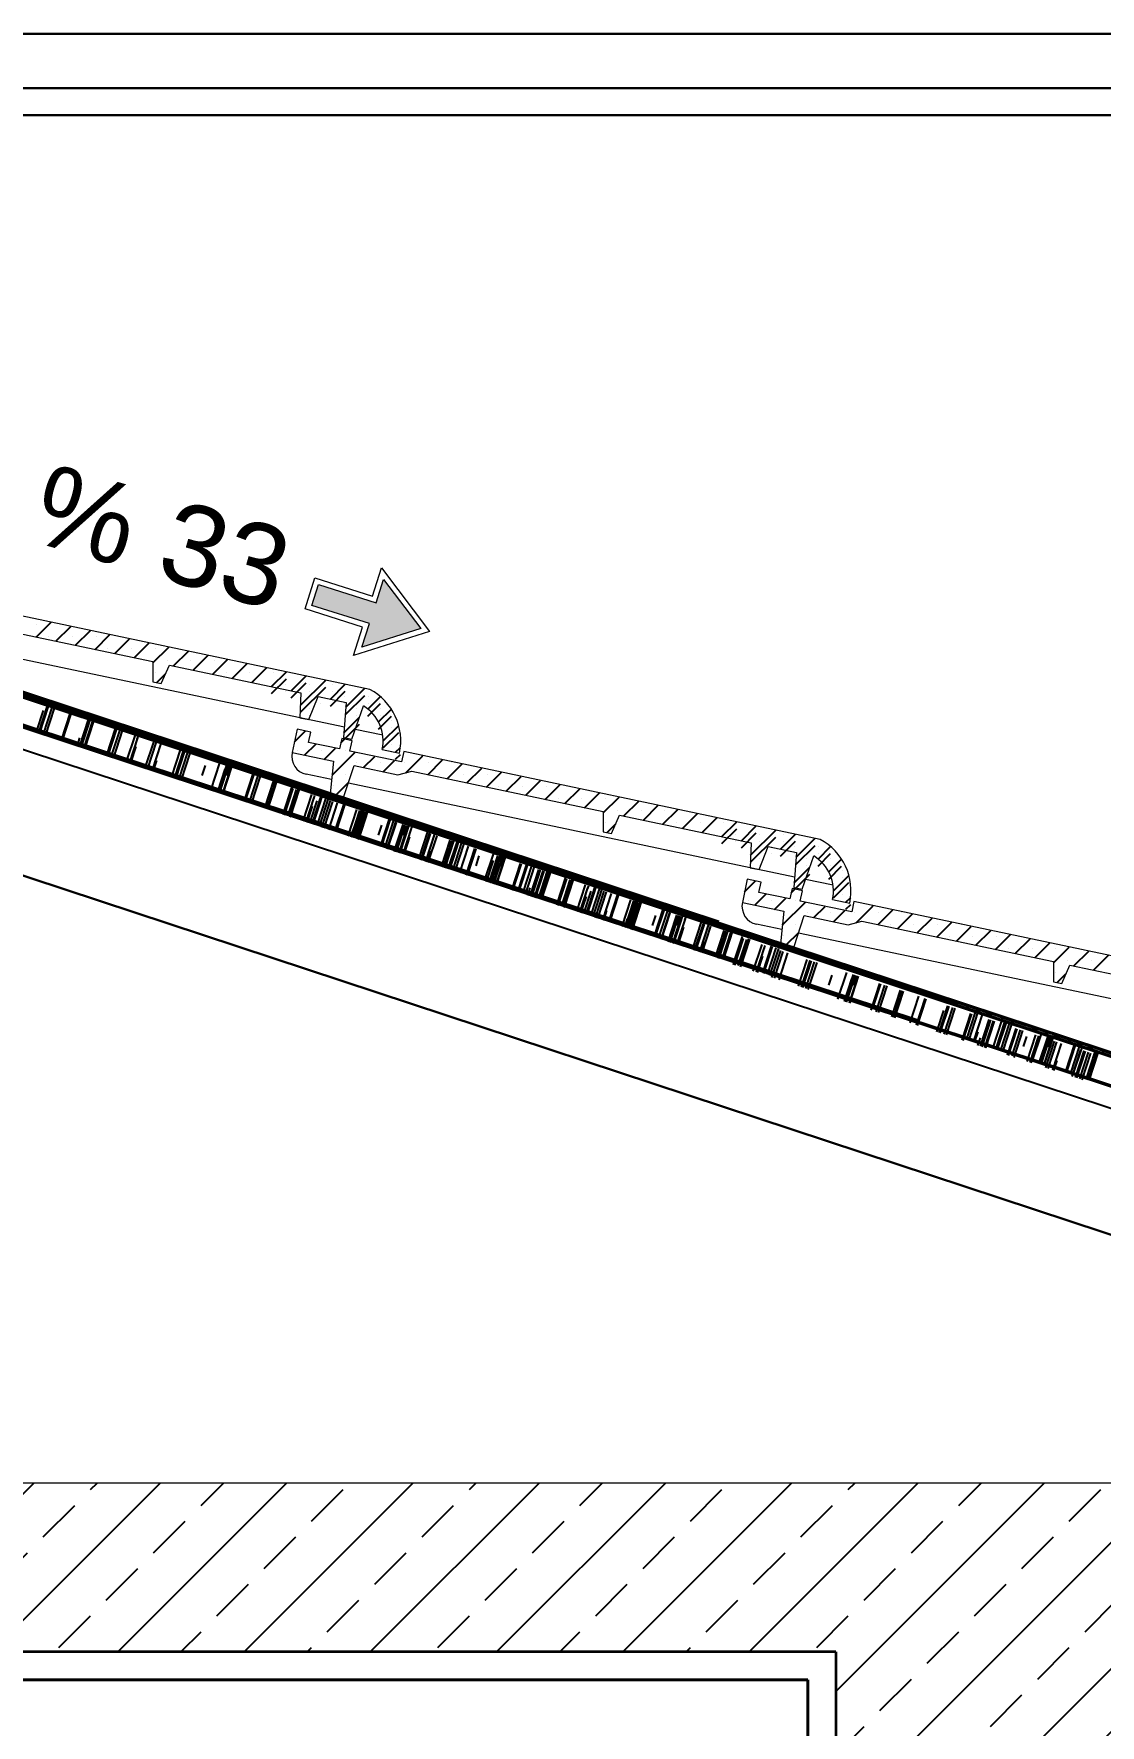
# Model space of a CAD drawing. Extents: x 386248 to 427517, y 4539405 to 4542296.
# Drawn here: x 417625.5 to 417822, y 4541984 to 4542295.7 of the extents above; entities that cross this region are included whole.
import ezdxf

# ---------------------------------------------------------------- set-up
doc = ezdxf.new("R2010")
doc.units = 0
doc.linetypes.add('KESIK', pattern=[0.00325, 0.002, -0.00125])
for name, color, linetype, lineweight in [('DUVAR', 4, 'Continuous', 35), ('IZOLAS2', 1, 'Continuous', 18), ('KIREMIT', 1, 'Continuous', 20), ('kolon', 1, 'Continuous', 40), ('KP', 1, 'Continuous', 30), ('KUPESTE_', 30, 'Continuous', 20), ('mer', 30, 'Continuous', 20), ('MERTEK', 2, 'Continuous', 25), ('YAZI_', 73, 'Continuous', 20), ('YAZILAR', 1, 'Continuous', 30)]:
    doc.layers.add(name, color=color, linetype=linetype, lineweight=lineweight)
doc.layers.add('HATCH', color=7, linetype='Continuous')
doc.layers.add('Tarama', color=7, linetype='Continuous')
doc.styles.add('STYLE1', font='')
doc.styles.get('STYLE1').set_extended_font_data('Arial Tur')

msp = doc.modelspace()

# ---------------------------------------------------------------- hatches: boundary and pattern name
at = {"layer": 'KUPESTE_', "ltscale": 3}
msp.add_hatch(color=256, dxfattribs=at).paths.add_polyline_path([(417687.343, 4542187.009), (417685.961, 4542182.657), (417696.784, 4542186.108), (417689.937, 4542195.173), (417688.554, 4542190.821), (417677.928, 4542194.197), (417676.717, 4542190.384)])
at = {"layer": 'Tarama'}
h = msp.add_hatch(dxfattribs=at)
h.set_pattern_fill('ANSI33', color=256, scale=2.592, angle=360, style=0)
h.set_pattern_definition([(45, (345547.594, 4534986.198), (-11.638412, 11.638412), []), (45, (345559.233, 4534986.198), (-11.638412, 11.638412), [8.2296, -4.1148])])
h.paths.add_polyline_path([(417954.755, 4542028.65), (417355.929, 4542028.65), (417355.929, 4541997.546), (417773.315, 4541997.546), (417773.315, 4541899.05), (417825.155, 4541899.05), (417825.155, 4541997.546), (417954.755, 4541997.546)])

# ---------------------------------------------------------------- linework, layer by layer
at = {"layer": 'DUVAR'}
for q in [(417355.929, 4541997.546), (417773.315, 4541899.05)]:
    msp.add_line((417773.315, 4541997.546), q, dxfattribs=at)
at = {"layer": 'HATCH', "ltscale": 0.03}
for p, q in [((417627.18, 4542171.036), (417625.893, 4542167.076)), ((417627.933, 4542171.862), (417626.331, 4542166.931)), ((417628.063, 4542171.819), (417626.461, 4542166.888)), ((417628.126, 4542171.799), (417626.524, 4542166.868)), ((417628.809, 4542171.573), (417627.207, 4542166.642)), ((417629.251, 4542171.427), (417627.649, 4542166.496)), ((417632.123, 4542170.48), (417630.521, 4542165.549)), ((417632.315, 4542170.416), (417630.713, 4542165.485)), ((417635.504, 4542169.364), (417633.902, 4542164.433)), ((417635.812, 4542169.262), (417634.21, 4542164.331)), ((417636.312, 4542169.097), (417634.71, 4542164.166)), ((417636.38, 4542169.075), (417634.778, 4542164.144)), ((417636.505, 4542169.034), (417634.903, 4542164.103)), ((417633.903, 4542165.944), (417633.46, 4542164.579)), ((417640.502, 4542167.715), (417638.9, 4542162.784)), ((417640.694, 4542167.651), (417639.092, 4542162.72)), ((417641.315, 4542167.446), (417639.758, 4542162.657)), ((417641.757, 4542167.3), (417640.155, 4542162.369)), ((417644.129, 4542166.518), (417642.526, 4542161.587)), ((417644.564, 4542165.941), (417643.089, 4542161.401)), ((417644.696, 4542166.331), (417644.494, 4542165.708)), ((417647.568, 4542165.383), (417645.966, 4542160.452)), ((417648.01, 4542165.237), (417646.408, 4542160.306)), ((417648.881, 4542164.95), (417647.279, 4542160.019)), ((417644.275, 4542164.394), (417643.282, 4542161.338)), ((417648.064, 4542161.779), (417647.471, 4542159.955)), ((417652.445, 4542163.773), (417650.843, 4542158.842)), ((417653.013, 4542163.586), (417651.411, 4542158.655)), ((417653.263, 4542163.504), (417651.661, 4542158.573)), ((417653.821, 4542163.319), (417652.219, 4542158.388)), ((417654.263, 4542163.173), (417652.661, 4542158.242)), ((417653.07, 4542163.567), (417652.956, 4542163.215)), ((417657.053, 4542160.893), (417656.455, 4542159.052)), ((417660.708, 4542160.19), (417659.357, 4542156.033)), ((417661.329, 4542160.842), (417659.727, 4542155.911)), ((417661.834, 4542160.675), (417660.232, 4542155.744)), ((417661.897, 4542160.654), (417660.295, 4542155.723)), ((417661.642, 4542160.738), (417661.058, 4542158.941)), ((417665.831, 4542159.356), (417664.229, 4542154.425)), ((417666.024, 4542159.292), (417664.557, 4542154.779)), ((417666.769, 4542159.046), (417665.167, 4542154.115)), ((417667.212, 4542158.9), (417665.61, 4542153.969)), ((417669.646, 4542158.097), (417668.044, 4542153.166)), ((417670.021, 4542157.972), (417668.419, 4542153.042)), ((417670.213, 4542157.91), (417668.611, 4542152.979)), ((417670.213, 4542157.91), (417668.611, 4542152.979)), ((417673.021, 4542156.728), (417671.419, 4542151.797)), ((417673.019, 4542156.973), (417671.42, 4542152.052)), ((417673.213, 4542156.664), (417671.611, 4542151.733)), ((417673.834, 4542156.46), (417672.278, 4542151.67)), ((417674.206, 4542156.578), (417672.608, 4542151.66)), ((417674.276, 4542156.314), (417672.674, 4542151.382)), ((417674.403, 4542156.527), (417672.801, 4542151.596)), ((417676.648, 4542155.531), (417675.045, 4542150.6)), ((417677.215, 4542155.344), (417677.013, 4542154.721)), ((417677.084, 4542154.955), (417675.608, 4542150.414)), ((417676.794, 4542153.408), (417675.801, 4542150.351)), ((417677.647, 4542154.382), (417676.36, 4542150.422)), ((417678.4, 4542155.208), (417676.798, 4542150.277)), ((417678.53, 4542155.165), (417676.928, 4542150.234)), ((417678.592, 4542155.145), (417676.99, 4542150.214)), ((417679.275, 4542154.919), (417677.673, 4542149.988)), ((417679.718, 4542154.773), (417678.116, 4542149.842)), ((417680.087, 4542154.396), (417678.485, 4542149.465)), ((417680.529, 4542154.25), (417678.927, 4542149.319)), ((417681.4, 4542153.963), (417679.798, 4542149.032)), ((417682.589, 4542153.826), (417680.987, 4542148.895)), ((417682.782, 4542153.762), (417681.18, 4542148.831)), ((417684.964, 4542152.787), (417683.362, 4542147.856)), ((417685.532, 4542152.599), (417683.93, 4542147.668)), ((417685.782, 4542152.517), (417684.18, 4542147.586)), ((417685.971, 4542152.71), (417684.369, 4542147.779)), ((417686.279, 4542152.608), (417684.677, 4542147.677)), ((417686.34, 4542152.333), (417684.738, 4542147.402)), ((417686.779, 4542152.443), (417685.177, 4542147.512)), ((417686.782, 4542152.187), (417685.18, 4542147.255)), ((417686.846, 4542152.421), (417685.244, 4542147.49)), ((417686.971, 4542152.38), (417685.369, 4542147.449)), ((417685.589, 4542152.58), (417685.475, 4542152.228)), ((417684.37, 4542149.29), (417683.926, 4542147.925)), ((417689.572, 4542149.906), (417688.974, 4542148.065)), ((417690.968, 4542151.061), (417689.366, 4542146.13)), ((417691.161, 4542150.997), (417689.559, 4542146.066)), ((417691.781, 4542150.792), (417690.225, 4542146.003)), ((417692.224, 4542150.646), (417690.622, 4542145.715)), ((417693.227, 4542149.203), (417691.876, 4542145.046)), ((417693.848, 4542149.855), (417692.246, 4542144.924)), ((417694.353, 4542149.688), (417692.751, 4542144.757)), ((417694.416, 4542149.667), (417692.814, 4542144.736)), ((417694.595, 4542149.864), (417692.993, 4542144.933)), ((417695.031, 4542149.287), (417693.556, 4542144.747)), ((417694.161, 4542149.752), (417693.577, 4542147.954)), ((417695.163, 4542149.677), (417694.961, 4542149.054)), ((417694.742, 4542147.74), (417693.748, 4542144.684)), ((417698.034, 4542148.729), (417696.432, 4542143.798)), ((417698.35, 4542148.369), (417696.748, 4542143.438)), ((417698.477, 4542148.583), (417696.875, 4542143.652)), ((417698.543, 4542148.306), (417697.076, 4542143.792)), ((417699.288, 4542148.06), (417697.686, 4542143.128)), ((417699.348, 4542148.296), (417697.745, 4542143.365)), ((417699.731, 4542147.913), (417698.129, 4542142.982)), ((417702.165, 4542147.11), (417700.563, 4542142.179)), ((417702.54, 4542146.985), (417700.938, 4542142.055)), ((417702.732, 4542146.923), (417701.13, 4542141.992)), ((417702.732, 4542146.923), (417701.13, 4542141.992)), ((417702.912, 4542147.119), (417701.31, 4542142.188)), ((417703.479, 4542146.932), (417701.877, 4542142.001)), ((417703.73, 4542146.85), (417702.127, 4542141.919)), ((417704.287, 4542146.665), (417702.685, 4542141.734)), ((417704.73, 4542146.519), (417703.128, 4542141.588)), ((417703.537, 4542146.913), (417703.423, 4542146.561)), ((417705.538, 4542145.986), (417703.939, 4542141.065)), ((417698.53, 4542145.125), (417697.938, 4542143.301)), ((417706.725, 4542145.591), (417705.127, 4542140.673)), ((417706.922, 4542145.54), (417705.32, 4542140.609)), ((417707.52, 4542144.239), (417706.922, 4542142.398)), ((417710.166, 4542143.395), (417708.879, 4542139.435)), ((417710.919, 4542144.221), (417709.317, 4542139.29)), ((417711.049, 4542144.179), (417709.447, 4542139.248)), ((417711.112, 4542144.158), (417709.509, 4542139.227)), ((417711.174, 4542143.536), (417709.823, 4542139.379)), ((417711.794, 4542143.933), (417710.192, 4542139.002)), ((417711.796, 4542144.188), (417710.194, 4542139.257)), ((417712.237, 4542143.786), (417710.635, 4542138.855)), ((417712.301, 4542144.021), (417710.699, 4542139.09)), ((417712.364, 4542144), (417710.761, 4542139.069)), ((417712.109, 4542144.084), (417711.525, 4542142.287)), ((417715.109, 4542142.839), (417713.506, 4542137.908)), ((417715.301, 4542142.775), (417713.699, 4542137.844)), ((417716.298, 4542142.702), (417714.696, 4542137.771)), ((417716.491, 4542142.638), (417715.024, 4542138.125)), ((417717.236, 4542142.392), (417715.634, 4542137.461)), ((417717.679, 4542142.246), (417716.076, 4542137.315)), ((417718.49, 4542141.723), (417716.888, 4542136.792)), ((417718.798, 4542141.621), (417717.196, 4542136.69)), ((417719.298, 4542141.456), (417717.696, 4542136.525)), ((417719.365, 4542141.434), (417717.763, 4542136.503)), ((417719.491, 4542141.393), (417717.888, 4542136.462)), ((417720.112, 4542141.443), (417718.51, 4542136.512)), ((417720.487, 4542141.318), (417718.885, 4542136.388)), ((417720.68, 4542141.256), (417719.078, 4542136.325)), ((417720.68, 4542141.256), (417719.078, 4542136.325)), ((417723.488, 4542140.074), (417721.885, 4542135.143)), ((417723.486, 4542140.319), (417721.887, 4542135.398)), ((417723.68, 4542140.01), (417722.078, 4542135.079)), ((417724.3, 4542139.806), (417722.744, 4542135.016)), ((417724.673, 4542139.924), (417723.075, 4542135.006)), ((417724.87, 4542139.873), (417723.267, 4542134.942)), ((417716.889, 4542138.303), (417716.445, 4542136.938)), ((417724.743, 4542139.659), (417723.141, 4542134.728)), ((417727.114, 4542138.877), (417725.512, 4542133.946)), ((417727.55, 4542138.301), (417726.075, 4542133.76)), ((417727.261, 4542136.754), (417726.267, 4542133.697)), ((417728.114, 4542137.728), (417726.827, 4542133.768)), ((417728.867, 4542138.554), (417727.264, 4542133.623)), ((417728.997, 4542138.511), (417727.394, 4542133.58)), ((417729.059, 4542138.491), (417727.457, 4542133.56)), ((417727.682, 4542138.69), (417727.48, 4542138.067)), ((417729.742, 4542138.265), (417728.14, 4542133.334)), ((417730.185, 4542138.119), (417728.582, 4542133.188)), ((417730.554, 4542137.742), (417728.951, 4542132.811)), ((417730.996, 4542137.596), (417729.394, 4542132.665)), ((417731.867, 4542137.309), (417730.264, 4542132.378)), ((417733.056, 4542137.172), (417731.454, 4542132.241)), ((417733.249, 4542137.108), (417731.646, 4542132.177)), ((417731.049, 4542134.138), (417730.457, 4542132.314)), ((417735.431, 4542136.133), (417733.829, 4542131.202)), ((417735.999, 4542135.945), (417734.396, 4542131.014)), ((417736.249, 4542135.863), (417734.646, 4542130.932)), ((417736.438, 4542136.056), (417734.835, 4542131.125)), ((417736.745, 4542135.954), (417735.143, 4542131.023)), ((417736.807, 4542135.679), (417735.204, 4542130.748)), ((417737.246, 4542135.789), (417735.643, 4542130.858)), ((417737.249, 4542135.533), (417735.647, 4542130.601)), ((417737.313, 4542135.767), (417735.711, 4542130.836)), ((417737.438, 4542135.726), (417735.836, 4542130.795)), ((417736.056, 4542135.926), (417735.942, 4542135.574)), ((417741.435, 4542134.407), (417739.833, 4542129.476)), ((417741.628, 4542134.343), (417740.025, 4542129.412)), ((417742.248, 4542134.138), (417740.692, 4542129.349)), ((417742.691, 4542133.992), (417741.088, 4542129.061)), ((417734.836, 4542132.636), (417734.393, 4542131.271)), ((417740.039, 4542133.252), (417739.441, 4542131.411)), ((417743.693, 4542132.549), (417742.343, 4542128.392)), ((417744.315, 4542133.201), (417742.713, 4542128.27)), ((417744.82, 4542133.034), (417743.218, 4542128.103)), ((417744.883, 4542133.013), (417743.28, 4542128.082)), ((417745.062, 4542133.21), (417743.46, 4542128.279)), ((417745.498, 4542132.633), (417744.022, 4542128.093)), ((417744.628, 4542133.098), (417744.044, 4542131.3)), ((417745.208, 4542131.086), (417744.215, 4542128.03)), ((417745.63, 4542133.023), (417745.427, 4542132.4)), ((417748.501, 4542132.075), (417746.899, 4542127.144)), ((417748.817, 4542131.715), (417747.215, 4542126.784)), ((417748.944, 4542131.929), (417747.341, 4542126.998)), ((417749.01, 4542131.652), (417747.543, 4542127.138)), ((417749.755, 4542131.406), (417748.153, 4542126.474)), ((417749.814, 4542131.642), (417748.212, 4542126.711)), ((417750.198, 4542131.259), (417748.596, 4542126.328)), ((417752.631, 4542130.456), (417751.029, 4542125.525)), ((417753.006, 4542130.331), (417751.405, 4542125.401)), ((417753.378, 4542130.465), (417751.776, 4542125.534)), ((417748.997, 4542128.471), (417748.404, 4542126.647)), ((417753.199, 4542130.269), (417751.597, 4542125.338)), ((417753.199, 4542130.269), (417751.597, 4542125.338)), ((417753.946, 4542130.278), (417752.344, 4542125.347)), ((417754.196, 4542130.196), (417752.594, 4542125.265)), ((417756.007, 4542129.087), (417754.405, 4542124.156)), ((417756.005, 4542129.332), (417754.406, 4542124.411)), ((417756.199, 4542129.023), (417754.597, 4542124.092)), ((417756.82, 4542128.819), (417755.263, 4542124.029)), ((417757.192, 4542128.937), (417755.594, 4542124.019)), ((417757.262, 4542128.673), (417755.66, 4542123.742)), ((417757.389, 4542128.886), (417755.786, 4542123.955)), ((417759.633, 4542127.89), (417758.031, 4542122.959)), ((417760.069, 4542127.314), (417758.594, 4542122.773)), ((417761.386, 4542127.567), (417759.784, 4542122.636)), ((417761.516, 4542127.525), (417759.913, 4542122.594)), ((417761.578, 4542127.504), (417759.976, 4542122.573)), ((417760.201, 4542127.703), (417759.999, 4542127.08)), ((417762.261, 4542127.279), (417760.659, 4542122.348)), ((417759.78, 4542125.767), (417758.787, 4542122.71)), ((417762.704, 4542127.132), (417761.102, 4542122.201)), ((417763.073, 4542126.755), (417761.47, 4542121.824)), ((417763.515, 4542126.609), (417761.913, 4542121.678)), ((417764.386, 4542126.322), (417762.784, 4542121.391)), ((417767.95, 4542125.146), (417766.348, 4542120.215)), ((417768.518, 4542124.958), (417766.915, 4542120.027)), ((417768.768, 4542124.876), (417767.166, 4542119.945)), ((417769.326, 4542124.692), (417767.723, 4542119.761)), ((417769.768, 4542124.546), (417768.166, 4542119.615)), ((417768.575, 4542124.939), (417768.461, 4542124.587)), ((417772.558, 4542122.265), (417771.96, 4542120.424)), ((417776.212, 4542121.563), (417774.862, 4542117.405)), ((417776.834, 4542122.214), (417775.232, 4542117.283)), ((417777.339, 4542122.047), (417775.737, 4542117.116)), ((417777.402, 4542122.027), (417775.8, 4542117.096)), ((417777.147, 4542122.111), (417776.563, 4542120.314)), ((417781.336, 4542120.728), (417779.734, 4542115.797)), ((417781.529, 4542120.665), (417780.062, 4542116.151)), ((417782.274, 4542120.419), (417780.672, 4542115.488)), ((417782.717, 4542120.273), (417781.115, 4542115.342)), ((417785.151, 4542119.469), (417783.548, 4542114.538)), ((417785.525, 4542119.344), (417783.924, 4542114.415)), ((417785.718, 4542119.282), (417784.116, 4542114.351)), ((417785.718, 4542119.282), (417784.116, 4542114.351)), ((417788.524, 4542118.346), (417786.925, 4542113.424)), ((417789.711, 4542117.95), (417788.113, 4542113.032)), ((417789.908, 4542117.9), (417788.306, 4542112.969)), ((417793.152, 4542115.754), (417791.865, 4542111.794)), ((417793.905, 4542116.581), (417792.303, 4542111.65)), ((417794.035, 4542116.538), (417792.433, 4542111.607)), ((417794.097, 4542116.517), (417792.495, 4542111.586)), ((417794.78, 4542116.292), (417793.178, 4542111.361)), ((417795.223, 4542116.146), (417793.621, 4542111.215)), ((417798.094, 4542115.198), (417796.492, 4542110.267)), ((417798.287, 4542115.134), (417796.685, 4542110.203)), ((417798.968, 4542115.421), (417797.366, 4542110.49)), ((417799.41, 4542115.275), (417797.808, 4542110.344)), ((417800.281, 4542114.988), (417798.679, 4542110.057)), ((417799.464, 4542111.817), (417798.871, 4542109.993)), ((417801.476, 4542114.082), (417799.874, 4542109.151)), ((417801.784, 4542113.981), (417800.181, 4542109.05)), ((417802.284, 4542113.815), (417800.682, 4542108.884)), ((417802.351, 4542113.793), (417800.749, 4542108.862)), ((417802.476, 4542113.752), (417800.874, 4542108.821)), ((417803.845, 4542113.811), (417802.243, 4542108.88)), ((417804.413, 4542113.624), (417802.811, 4542108.693)), ((417804.663, 4542113.542), (417803.061, 4542108.611)), ((417805.221, 4542113.357), (417803.619, 4542108.426)), ((417805.663, 4542113.211), (417804.061, 4542108.28)), ((417806.473, 4542112.433), (417804.871, 4542107.502)), ((417806.666, 4542112.369), (417805.064, 4542107.438)), ((417807.286, 4542112.165), (417805.73, 4542107.375)), ((417807.729, 4542112.019), (417806.127, 4542107.088)), ((417799.875, 4542110.662), (417799.431, 4542109.297)), ((417808.453, 4542110.931), (417807.855, 4542109.09)), ((417810.1, 4542111.236), (417808.498, 4542106.305)), ((417810.536, 4542110.66), (417809.061, 4542106.119)), ((417810.246, 4542109.113), (417809.253, 4542106.056)), ((417810.668, 4542111.049), (417810.465, 4542110.426)), ((417812.108, 4542110.228), (417810.757, 4542106.071)), ((417812.729, 4542110.88), (417811.127, 4542105.949)), ((417813.234, 4542110.713), (417811.632, 4542105.782)), ((417813.297, 4542110.692), (417811.695, 4542105.761)), ((417813.539, 4542110.101), (417811.937, 4542105.17)), ((417813.982, 4542109.955), (417812.38, 4542105.024)), ((417813.042, 4542110.776), (417812.458, 4542108.979)), ((417814.852, 4542109.668), (417813.25, 4542104.737)), ((417817.231, 4542109.394), (417815.629, 4542104.463)), ((417817.424, 4542109.33), (417815.957, 4542104.817)), ((417818.169, 4542109.084), (417816.567, 4542104.153)), ((417818.612, 4542108.938), (417817.01, 4542104.007)), ((417814.035, 4542106.497), (417813.443, 4542104.673)), ((417818.417, 4542108.492), (417816.814, 4542103.561)), ((417818.984, 4542108.304), (417817.382, 4542103.373)), ((417819.234, 4542108.222), (417817.632, 4542103.291)), ((417819.792, 4542108.038), (417818.19, 4542103.107)), ((417820.235, 4542107.892), (417818.633, 4542102.961)), ((417819.042, 4542108.285), (417818.927, 4542107.933)), ((417821.046, 4542108.135), (417819.444, 4542103.204)), ((417821.421, 4542108.01), (417819.819, 4542103.08)), ((417821.613, 4542107.948), (417820.011, 4542103.017)), ((417821.613, 4542107.948), (417820.011, 4542103.017))]:
    msp.add_line(p, q, dxfattribs=at)
at = {"layer": 'IZOLAS2'}
msp.add_line((417954.755, 4542028.65), (417355.929, 4542028.65), dxfattribs=at)
at = {"layer": 'KIREMIT'}
for p, q in [((417687.409, 4542174.904), (417610.672, 4542191.064)), ((417687.409, 4542174.904), (417610.672, 4542191.064)), ((417612.135, 4542187.445), (417647.421, 4542180.014)), ((417647.421, 4542180.014), (417647.435, 4542176.302)), ((417648.957, 4542175.981), (417650.466, 4542179.373)), ((417650.466, 4542179.373), (417674.691, 4542174.271)), ((417650.466, 4542179.373), (417674.691, 4542174.271)), ((417647.435, 4542176.302), (417648.957, 4542175.981)), ((417674.691, 4542174.271), (417674.517, 4542169.671)), ((417674.691, 4542174.271), (417674.517, 4542169.671)), ((417676.166, 4542169.324), (417677.862, 4542173.603)), ((417676.166, 4542169.324), (417677.862, 4542173.603)), ((417677.862, 4542173.603), (417683.076, 4542172.505)), ((417677.862, 4542173.603), (417683.076, 4542172.505)), ((417683.076, 4542172.505), (417682.578, 4542166.054)), ((417683.076, 4542172.505), (417682.578, 4542166.054)), ((417684.1, 4542165.734), (417686.247, 4542171.837)), ((417684.1, 4542165.734), (417686.247, 4542171.837)), ((417674.517, 4542169.671), (417676.166, 4542169.324)), ((417674.517, 4542169.671), (417676.166, 4542169.324)), ((417673.999, 4542167.563), (417673.09, 4542163.251)), ((417673.999, 4542167.563), (417673.09, 4542163.251)), ((417676.535, 4542167.029), (417673.999, 4542167.563)), ((417676.535, 4542167.029), (417673.999, 4542167.563)), ((417676.135, 4542165.127), (417676.535, 4542167.029)), ((417676.135, 4542165.127), (417676.535, 4542167.029)), ((417681.842, 4542163.925), (417676.135, 4542165.127)), ((417681.842, 4542163.925), (417676.135, 4542165.127)), ((417682.243, 4542165.827), (417681.842, 4542163.925)), ((417682.243, 4542165.827), (417681.842, 4542163.925)), ((417684.146, 4542165.427), (417682.243, 4542165.827)), ((417684.146, 4542165.427), (417682.243, 4542165.827)), ((417682.578, 4542166.054), (417684.1, 4542165.734)), ((417682.578, 4542166.054), (417684.1, 4542165.734)), ((417683.745, 4542163.524), (417684.146, 4542165.427)), ((417683.745, 4542163.524), (417684.146, 4542165.427)), ((417673.09, 4542163.251), (417680.701, 4542161.648)), ((417673.09, 4542163.251), (417680.701, 4542161.648)), ((417680.701, 4542161.648), (417680.106, 4542155.68)), ((417680.701, 4542161.648), (417680.106, 4542155.68)), ((417693.258, 4542161.521), (417683.745, 4542163.524)), ((417693.258, 4542161.521), (417683.745, 4542163.524)), ((417689.711, 4542163.822), (417692.882, 4542163.155)), ((417689.711, 4542163.822), (417692.882, 4542163.155)), ((417693.658, 4542163.423), (417693.258, 4542161.521)), ((417693.658, 4542163.423), (417693.258, 4542161.521)), ((417770.394, 4542147.263), (417693.658, 4542163.423)), ((417770.394, 4542147.263), (417693.658, 4542163.423)), ((417770.394, 4542147.263), (417693.658, 4542163.423)), ((417770.394, 4542147.263), (417693.658, 4542163.423)), ((417682.643, 4542155.146), (417684.506, 4542160.847)), ((417682.643, 4542155.146), (417684.506, 4542160.847)), ((417684.506, 4542160.847), (417692.56, 4542159.151)), ((417684.506, 4542160.847), (417692.56, 4542159.151)), ((417692.56, 4542159.151), (417695.12, 4542159.804)), ((417692.56, 4542159.151), (417695.12, 4542159.804)), ((417695.12, 4542159.804), (417730.407, 4542152.373)), ((417695.12, 4542159.804), (417730.407, 4542152.373)), ((417680.106, 4542155.68), (417682.643, 4542155.146)), ((417680.106, 4542155.68), (417682.643, 4542155.146)), ((417730.407, 4542152.373), (417730.42, 4542148.661)), ((417730.407, 4542152.373), (417730.42, 4542148.661)), ((417731.942, 4542148.341), (417733.451, 4542151.732)), ((417731.942, 4542148.341), (417733.451, 4542151.732)), ((417733.451, 4542151.732), (417757.677, 4542146.63)), ((417733.451, 4542151.732), (417757.677, 4542146.63)), ((417733.451, 4542151.732), (417757.677, 4542146.63)), ((417733.451, 4542151.732), (417757.677, 4542146.63)), ((417730.42, 4542148.661), (417731.942, 4542148.341)), ((417730.42, 4542148.661), (417731.942, 4542148.341)), ((417757.677, 4542146.63), (417757.503, 4542142.03)), ((417757.677, 4542146.63), (417757.503, 4542142.03)), ((417759.152, 4542141.683), (417760.848, 4542145.962)), ((417759.152, 4542141.683), (417760.848, 4542145.962)), ((417760.848, 4542145.962), (417766.061, 4542144.864)), ((417760.848, 4542145.962), (417766.061, 4542144.864)), ((417766.061, 4542144.864), (417765.564, 4542138.413)), ((417766.061, 4542144.864), (417765.564, 4542138.413)), ((417767.086, 4542138.093), (417769.232, 4542144.197)), ((417767.086, 4542138.093), (417769.232, 4542144.197)), ((417756.984, 4542139.923), (417756.076, 4542135.61)), ((417756.984, 4542139.923), (417756.076, 4542135.61)), ((417759.521, 4542139.388), (417756.984, 4542139.923)), ((417759.521, 4542139.388), (417756.984, 4542139.923)), ((417757.503, 4542142.03), (417759.152, 4542141.683)), ((417757.503, 4542142.03), (417759.152, 4542141.683)), ((417759.12, 4542137.486), (417759.521, 4542139.388)), ((417759.12, 4542137.486), (417759.521, 4542139.388)), ((417764.828, 4542136.284), (417759.12, 4542137.486)), ((417764.828, 4542136.284), (417759.12, 4542137.486)), ((417765.229, 4542138.186), (417764.828, 4542136.284)), ((417765.229, 4542138.186), (417764.828, 4542136.284)), ((417767.131, 4542137.786), (417765.229, 4542138.186)), ((417767.131, 4542137.786), (417765.229, 4542138.186)), ((417765.564, 4542138.413), (417767.086, 4542138.093)), ((417765.564, 4542138.413), (417767.086, 4542138.093)), ((417766.731, 4542135.883), (417767.131, 4542137.786)), ((417766.731, 4542135.883), (417767.131, 4542137.786)), ((417756.076, 4542135.61), (417763.686, 4542134.007)), ((417756.076, 4542135.61), (417763.686, 4542134.007)), ((417763.686, 4542134.007), (417763.092, 4542128.039)), ((417763.686, 4542134.007), (417763.092, 4542128.039)), ((417776.243, 4542133.88), (417766.731, 4542135.883)), ((417776.243, 4542133.88), (417766.731, 4542135.883)), ((417772.697, 4542136.182), (417775.868, 4542135.514)), ((417772.697, 4542136.182), (417775.868, 4542135.514)), ((417776.644, 4542135.782), (417776.243, 4542133.88)), ((417776.644, 4542135.782), (417776.243, 4542133.88)), ((417853.38, 4542119.623), (417776.644, 4542135.782)), ((417853.38, 4542119.623), (417776.644, 4542135.782)), ((417853.38, 4542119.623), (417776.644, 4542135.782)), ((417765.629, 4542127.505), (417767.491, 4542133.206)), ((417765.629, 4542127.505), (417767.491, 4542133.206)), ((417767.491, 4542133.206), (417775.546, 4542131.51)), ((417767.491, 4542133.206), (417775.546, 4542131.51)), ((417775.546, 4542131.51), (417778.106, 4542132.163)), ((417775.546, 4542131.51), (417778.106, 4542132.163)), ((417778.106, 4542132.163), (417813.393, 4542124.732)), ((417778.106, 4542132.163), (417813.393, 4542124.732)), ((417763.092, 4542128.039), (417765.629, 4542127.505)), ((417763.092, 4542128.039), (417765.629, 4542127.505)), ((417813.393, 4542124.732), (417813.406, 4542121.02)), ((417813.406, 4542121.02), (417814.928, 4542120.7)), ((417814.928, 4542120.7), (417816.437, 4542124.091)), ((417816.437, 4542124.091), (417840.663, 4542118.989))]:
    msp.add_line(p, q, dxfattribs=at)
at = {"layer": 'KIREMIT', "color": 2}
for p, q in [((417682.724, 4542167.943), (417600.467, 4542185.266)), ((417682.724, 4542167.943), (417600.467, 4542185.266)), ((417689.797, 4542166.454), (417684.729, 4542167.521)), ((417689.797, 4542166.454), (417684.729, 4542167.521)), ((417680.365, 4542158.275), (417675.694, 4542159.259)), ((417680.365, 4542158.275), (417675.694, 4542159.259)), ((417765.71, 4542140.302), (417683.453, 4542157.625)), ((417765.71, 4542140.302), (417683.453, 4542157.625)), ((417765.71, 4542140.302), (417683.453, 4542157.625)), ((417765.71, 4542140.302), (417683.453, 4542157.625)), ((417772.783, 4542138.813), (417767.714, 4542139.88)), ((417772.783, 4542138.813), (417767.714, 4542139.88)), ((417763.35, 4542130.634), (417758.679, 4542131.618)), ((417763.35, 4542130.634), (417758.679, 4542131.618)), ((417848.695, 4542112.661), (417766.439, 4542129.984)), ((417848.695, 4542112.661), (417766.439, 4542129.984)), ((417848.695, 4542112.661), (417766.439, 4542129.984))]:
    msp.add_line(p, q, dxfattribs=at)
at = {"layer": 'KIREMIT'}
for centre, radius, end in [((417682.312, 4542165.381), 10.802, 61.8476), ((417682.312, 4542165.381), 10.802, 61.8476), ((417682.312, 4542165.381), 7.561, 58.64485), ((417682.312, 4542165.381), 7.561, 58.64485), ((417765.298, 4542137.74), 10.802, 61.8476), ((417765.298, 4542137.74), 10.802, 61.8476), ((417765.298, 4542137.74), 7.561, 58.64485), ((417765.298, 4542137.74), 7.561, 58.64485)]:
    msp.add_arc(centre, radius, 348.1078, end, dxfattribs=at)
at = {"layer": 'KIREMIT', "color": 2}
for centre in [(417676.388, 4542162.557), (417676.388, 4542162.557), (417759.374, 4542134.916), (417759.374, 4542134.916)]:
    msp.add_arc(centre, 3.37, 168.1078, 258.1078, dxfattribs=at)
at = {"layer": 'kolon'}
for q in [(417355.929, 4541992.362), (417768.131, 4541891.274)]:
    msp.add_line((417768.131, 4541992.362), q, dxfattribs=at)
at = {"layer": 'KP'}
for p, q in [((417355.429, 4542256.84), (417788.783, 4542113.833)), ((417358.479, 4542255.578), (417871.769, 4542086.192)), ((417441.465, 4542227.937), (417954.755, 4542058.552)), ((417513.266, 4542176.944), (417902.915, 4542048.36))]:
    msp.add_line(p, q, dxfattribs=at)
at = {"layer": 'KUPESTE_', "ltscale": 3}
for points in [[(417698.432, 4542185.584), (417684.422, 4542181.116), (417686.087, 4542186.358), (417675.461, 4542189.734), (417677.278, 4542195.452), (417687.904, 4542192.077), (417689.569, 4542197.319)], [(417696.784, 4542186.108), (417685.961, 4542182.657), (417687.343, 4542187.009), (417676.717, 4542190.384), (417677.928, 4542194.197), (417688.554, 4542190.821), (417689.937, 4542195.173)]]:
    msp.add_lwpolyline(points, close=True, dxfattribs=at)
at = {"layer": 'mer', "linetype": 'KESIK', "ltscale": 50}
for p, q in [((417355.929, 4542262.476), (417751.638, 4542131.892)), ((417358.479, 4542261.379), (417834.624, 4542104.251)), ((417441.465, 4542233.738), (417917.61, 4542076.61))]:
    msp.add_line(p, q, dxfattribs=at)
at = {"layer": 'MERTEK'}
for p, q in [((417355.929, 4542262.817), (417751.74, 4542132.2)), ((417355.929, 4542262.135), (417795.592, 4542117.046)), ((417358.479, 4542261.72), (417834.726, 4542104.559)), ((417358.479, 4542261.038), (417878.578, 4542089.405)), ((417441.465, 4542234.079), (417917.711, 4542076.918)), ((417441.465, 4542233.397), (417961.431, 4542061.808)), ((417514.617, 4542199.784), (417960.594, 4542052.612)), ((417659.732, 4542161.369), (417658.107, 4542156.445)), ((417660.962, 4542160.963), (417659.338, 4542156.039)), ((417692.251, 4542150.382), (417690.626, 4542145.458)), ((417693.482, 4542149.976), (417691.857, 4542145.052)), ((417710.198, 4542144.715), (417708.573, 4542139.791)), ((417711.429, 4542144.309), (417709.804, 4542139.385)), ((417742.717, 4542133.728), (417741.093, 4542128.804)), ((417743.948, 4542133.322), (417742.323, 4542128.398)), ((417775.236, 4542122.741), (417773.612, 4542117.818)), ((417776.467, 4542122.335), (417774.843, 4542117.411)), ((417811.132, 4542111.407), (417809.507, 4542106.483)), ((417812.363, 4542111.001), (417810.738, 4542106.077))]:
    msp.add_line(p, q, dxfattribs=at)
at = {"layer": 'Tarama', "ltscale": 0.03}
for p, q in [((417625.927, 4542184.54), (417628.677, 4542187.273)), ((417626.055, 4542186.843), (417626.055, 4542186.843)), ((417629.54, 4542183.779), (417632.291, 4542186.512)), ((417630.42, 4542186.828), (417630.42, 4542186.828)), ((417628.23, 4542184.653), (417628.23, 4542184.653)), ((417632.595, 4542184.638), (417632.595, 4542184.638)), ((417633.154, 4542183.018), (417635.905, 4542185.75)), ((417636.768, 4542182.257), (417639.519, 4542184.989)), ((417636.96, 4542184.624), (417636.96, 4542184.624)), ((417640.382, 4542181.496), (417643.132, 4542184.228)), ((417641.325, 4542184.609), (417641.325, 4542184.609)), ((417643.995, 4542180.735), (417646.746, 4542183.467)), ((417639.135, 4542182.434), (417639.135, 4542182.434)), ((417643.5, 4542182.419), (417643.5, 4542182.419)), ((417647.422, 4542179.789), (417650.36, 4542182.706)), ((417647.865, 4542182.404), (417647.865, 4542182.404)), ((417650.04, 4542180.214), (417650.04, 4542180.214)), ((417651.223, 4542179.213), (417653.974, 4542181.945)), ((417654.405, 4542180.199), (417654.405, 4542180.199)), ((417654.836, 4542178.452), (417657.587, 4542181.184)), ((417658.45, 4542177.691), (417661.201, 4542180.423)), ((417647.851, 4542178.039), (417647.851, 4542178.039)), ((417648.142, 4542176.153), (417649.739, 4542177.739)), ((417658.77, 4542180.184), (417658.77, 4542180.184)), ((417660.946, 4542177.994), (417660.946, 4542177.994)), ((417662.064, 4542176.93), (417664.815, 4542179.662)), ((417665.311, 4542177.98), (417665.311, 4542177.98)), ((417665.678, 4542176.169), (417668.429, 4542178.901)), ((417669.291, 4542175.408), (417672.042, 4542178.14)), ((417669.676, 4542177.965), (417669.676, 4542177.965)), ((417672.905, 4542174.647), (417675.656, 4542177.379)), ((417672.905, 4542174.647), (417675.656, 4542177.379)), ((417667.486, 4542175.79), (417667.486, 4542175.79)), ((417669.291, 4542174.112), (417672.042, 4542176.844)), ((417671.851, 4542175.775), (417671.851, 4542175.775)), ((417671.851, 4542175.775), (417671.851, 4542175.775)), ((417671.851, 4542174.479), (417671.851, 4542174.479)), ((417672.905, 4542173.351), (417675.656, 4542176.083)), ((417674.605, 4542171.985), (417679.27, 4542176.618)), ((417674.605, 4542171.985), (417679.27, 4542176.618)), ((417674.605, 4542170.689), (417679.27, 4542175.322)), ((417676.216, 4542175.76), (417676.216, 4542175.76)), ((417676.216, 4542175.76), (417676.216, 4542175.76)), ((417676.216, 4542174.464), (417676.216, 4542174.464)), ((417680.133, 4542173.125), (417682.884, 4542175.857)), ((417680.133, 4542173.125), (417682.884, 4542175.857)), ((417680.133, 4542171.829), (417682.884, 4542174.561)), ((417680.581, 4542175.745), (417680.581, 4542175.745)), ((417680.581, 4542175.745), (417680.581, 4542175.745)), ((417680.581, 4542174.449), (417680.581, 4542174.449)), ((417683.008, 4542171.631), (417686.497, 4542175.096)), ((417683.008, 4542171.631), (417686.497, 4542175.096)), ((417676.201, 4542171.395), (417676.201, 4542171.395)), ((417676.201, 4542171.395), (417676.201, 4542171.395)), ((417678.391, 4542173.57), (417678.391, 4542173.57)), ((417678.391, 4542173.57), (417678.391, 4542173.57)), ((417678.391, 4542172.274), (417678.391, 4542172.274)), ((417682.756, 4542173.555), (417682.756, 4542173.555)), ((417682.756, 4542173.555), (417682.756, 4542173.555)), ((417682.756, 4542172.259), (417682.756, 4542172.259)), ((417683.008, 4542170.335), (417686.497, 4542173.8)), ((417684.931, 4542171.365), (417684.931, 4542171.365)), ((417684.931, 4542171.365), (417684.931, 4542171.365)), ((417687.038, 4542171.283), (417689.347, 4542173.577)), ((417687.038, 4542171.283), (417689.347, 4542173.577)), ((417687.038, 4542169.987), (417689.347, 4542172.281)), ((417687.121, 4542173.54), (417687.121, 4542173.54)), ((417687.121, 4542173.54), (417687.121, 4542173.54)), ((417687.121, 4542172.244), (417687.121, 4542172.244)), ((417689.009, 4542168.891), (417691.382, 4542171.247)), ((417689.009, 4542168.891), (417691.382, 4542171.247)), ((417689.296, 4542171.35), (417689.296, 4542171.35)), ((417689.296, 4542171.35), (417689.296, 4542171.35)), ((417676.201, 4542170.099), (417676.201, 4542170.099)), ((417682.645, 4542166.92), (417685.522, 4542169.777)), ((417682.645, 4542166.92), (417685.522, 4542169.777)), ((417682.645, 4542165.623), (417685.522, 4542168.481)), ((417684.931, 4542170.069), (417684.931, 4542170.069)), ((417689.009, 4542167.594), (417691.382, 4542169.951)), ((417689.296, 4542170.054), (417689.296, 4542170.054)), ((417689.873, 4542165.399), (417692.73, 4542168.236)), ((417689.873, 4542165.399), (417692.73, 4542168.236)), ((417691.471, 4542169.16), (417691.471, 4542169.16)), ((417691.471, 4542169.16), (417691.471, 4542169.16)), ((417691.471, 4542167.864), (417691.471, 4542167.864)), ((417673.509, 4542165.239), (417675.526, 4542167.242)), ((417673.509, 4542165.239), (417675.526, 4542167.242)), ((417675.398, 4542162.765), (417677.489, 4542164.841)), ((417675.398, 4542162.765), (417677.489, 4542164.841)), ((417682.079, 4542165.05), (417682.753, 4542165.72)), ((417682.079, 4542165.05), (417682.753, 4542165.72)), ((417689.873, 4542164.102), (417692.73, 4542166.939)), ((417691.456, 4542164.795), (417691.456, 4542164.795)), ((417691.456, 4542164.795), (417691.456, 4542164.795)), ((417674.136, 4542163.686), (417674.136, 4542163.686)), ((417674.136, 4542163.686), (417674.136, 4542163.686)), ((417678.501, 4542163.671), (417678.501, 4542163.671)), ((417678.501, 4542163.671), (417678.501, 4542163.671)), ((417679.012, 4542162.004), (417681.103, 4542164.08)), ((417679.012, 4542162.004), (417681.103, 4542164.08)), ((417680.444, 4542159.076), (417684.717, 4542163.319)), ((417680.444, 4542159.076), (417684.717, 4542163.319)), ((417682.866, 4542163.656), (417682.866, 4542163.656)), ((417682.866, 4542163.656), (417682.866, 4542163.656)), ((417686.24, 4542160.482), (417688.33, 4542162.558)), ((417686.24, 4542160.482), (417688.33, 4542162.558)), ((417689.853, 4542159.721), (417691.944, 4542161.797)), ((417689.853, 4542159.721), (417691.944, 4542161.797)), ((417691.456, 4542163.499), (417691.456, 4542163.499)), ((417692.149, 4542163.309), (417693.049, 4542164.203)), ((417692.149, 4542163.309), (417693.049, 4542164.203)), ((417692.149, 4542162.013), (417693.049, 4542162.907)), ((417694.039, 4542159.528), (417697.208, 4542162.676)), ((417694.039, 4542159.528), (417697.208, 4542162.676)), ((417698.071, 4542159.182), (417700.822, 4542161.915)), ((417698.071, 4542159.182), (417700.822, 4542161.915)), ((417682.851, 4542159.291), (417682.851, 4542159.291)), ((417682.851, 4542159.291), (417682.851, 4542159.291)), ((417685.041, 4542161.466), (417685.041, 4542161.466)), ((417685.041, 4542161.466), (417685.041, 4542161.466)), ((417689.406, 4542161.452), (417689.406, 4542161.452)), ((417689.406, 4542161.452), (417689.406, 4542161.452)), ((417693.771, 4542161.437), (417693.771, 4542161.437)), ((417693.771, 4542161.437), (417693.771, 4542161.437)), ((417698.136, 4542161.422), (417698.136, 4542161.422)), ((417698.136, 4542161.422), (417698.136, 4542161.422)), ((417700.311, 4542159.232), (417700.311, 4542159.232)), ((417700.311, 4542159.232), (417700.311, 4542159.232)), ((417701.685, 4542158.421), (417704.436, 4542161.154)), ((417701.685, 4542158.421), (417704.436, 4542161.154)), ((417702.501, 4542161.407), (417702.501, 4542161.407)), ((417702.501, 4542161.407), (417702.501, 4542161.407)), ((417704.676, 4542159.217), (417704.676, 4542159.217)), ((417704.676, 4542159.217), (417704.676, 4542159.217)), ((417705.299, 4542157.66), (417708.049, 4542160.393)), ((417705.299, 4542157.66), (417708.049, 4542160.393)), ((417708.912, 4542156.899), (417711.663, 4542159.632)), ((417708.912, 4542156.899), (417711.663, 4542159.632)), ((417709.041, 4542159.202), (417709.041, 4542159.202)), ((417709.041, 4542159.202), (417709.041, 4542159.202)), ((417712.526, 4542156.138), (417715.277, 4542158.871)), ((417712.526, 4542156.138), (417715.277, 4542158.871)), ((417713.406, 4542159.187), (417713.406, 4542159.187)), ((417713.406, 4542159.187), (417713.406, 4542159.187)), ((417680.661, 4542157.116), (417680.661, 4542157.116)), ((417680.661, 4542157.116), (417680.661, 4542157.116)), ((417681.178, 4542155.455), (417683.496, 4542157.757)), ((417681.178, 4542155.455), (417683.496, 4542157.757)), ((417711.216, 4542157.012), (417711.216, 4542157.012)), ((417711.216, 4542157.012), (417711.216, 4542157.012)), ((417715.581, 4542156.998), (417715.581, 4542156.998)), ((417715.581, 4542156.998), (417715.581, 4542156.998)), ((417716.14, 4542155.377), (417718.891, 4542158.11)), ((417716.14, 4542155.377), (417718.891, 4542158.11)), ((417719.754, 4542154.616), (417722.504, 4542157.349)), ((417719.754, 4542154.616), (417722.504, 4542157.349)), ((417719.946, 4542156.983), (417719.946, 4542156.983)), ((417719.946, 4542156.983), (417719.946, 4542156.983)), ((417723.367, 4542153.855), (417726.118, 4542156.588)), ((417723.367, 4542153.855), (417726.118, 4542156.588)), ((417724.311, 4542156.968), (417724.311, 4542156.968)), ((417724.311, 4542156.968), (417724.311, 4542156.968)), ((417726.981, 4542153.094), (417729.732, 4542155.827)), ((417726.981, 4542153.094), (417729.732, 4542155.827)), ((417722.121, 4542154.793), (417722.121, 4542154.793)), ((417722.121, 4542154.793), (417722.121, 4542154.793)), ((417726.486, 4542154.778), (417726.486, 4542154.778)), ((417726.486, 4542154.778), (417726.486, 4542154.778)), ((417730.408, 4542152.148), (417733.346, 4542155.066)), ((417730.408, 4542152.148), (417733.346, 4542155.066)), ((417730.851, 4542154.763), (417730.851, 4542154.763)), ((417730.851, 4542154.763), (417730.851, 4542154.763)), ((417733.026, 4542152.573), (417733.026, 4542152.573)), ((417733.026, 4542152.573), (417733.026, 4542152.573)), ((417734.209, 4542151.572), (417736.959, 4542154.304)), ((417734.209, 4542151.572), (417736.959, 4542154.304)), ((417737.391, 4542152.558), (417737.391, 4542152.558)), ((417737.391, 4542152.558), (417737.391, 4542152.558)), ((417737.822, 4542150.811), (417740.573, 4542153.543)), ((417737.822, 4542150.811), (417740.573, 4542153.543)), ((417741.436, 4542150.05), (417744.187, 4542152.782)), ((417741.756, 4542152.543), (417741.756, 4542152.543)), ((417730.836, 4542150.398), (417730.836, 4542150.398)), ((417730.836, 4542150.398), (417730.836, 4542150.398)), ((417731.128, 4542148.512), (417732.725, 4542150.098)), ((417731.128, 4542148.512), (417732.725, 4542150.098)), ((417743.931, 4542150.354), (417743.931, 4542150.354)), ((417745.05, 4542149.289), (417747.801, 4542152.021)), ((417748.296, 4542150.339), (417748.296, 4542150.339)), ((417748.663, 4542148.528), (417751.414, 4542151.26)), ((417752.277, 4542147.767), (417755.028, 4542150.499)), ((417752.277, 4542146.471), (417755.028, 4542149.203)), ((417752.661, 4542150.324), (417752.661, 4542150.324)), ((417755.891, 4542147.006), (417758.642, 4542149.738)), ((417755.891, 4542147.006), (417758.642, 4542149.738)), ((417750.471, 4542148.149), (417750.471, 4542148.149)), ((417754.836, 4542148.134), (417754.836, 4542148.134)), ((417754.836, 4542148.134), (417754.836, 4542148.134)), ((417754.836, 4542146.838), (417754.836, 4542146.838)), ((417755.891, 4542145.71), (417758.642, 4542148.442)), ((417757.591, 4542144.344), (417762.256, 4542148.977)), ((417757.591, 4542144.344), (417762.256, 4542148.977)), ((417757.591, 4542143.048), (417762.256, 4542147.681)), ((417759.201, 4542148.119), (417759.201, 4542148.119)), ((417759.201, 4542148.119), (417759.201, 4542148.119)), ((417759.201, 4542146.823), (417759.201, 4542146.823)), ((417761.377, 4542145.929), (417761.377, 4542145.929)), ((417761.377, 4542145.929), (417761.377, 4542145.929)), ((417763.118, 4542145.484), (417765.869, 4542148.216)), ((417763.118, 4542145.484), (417765.869, 4542148.216)), ((417763.118, 4542144.188), (417765.869, 4542146.92)), ((417763.566, 4542148.104), (417763.566, 4542148.104)), ((417763.566, 4542148.104), (417763.566, 4542148.104)), ((417763.566, 4542146.808), (417763.566, 4542146.808)), ((417765.742, 4542145.914), (417765.742, 4542145.914)), ((417765.742, 4542145.914), (417765.742, 4542145.914)), ((417765.994, 4542143.99), (417769.483, 4542147.455)), ((417765.994, 4542143.99), (417769.483, 4542147.455)), ((417765.994, 4542142.694), (417769.483, 4542146.159)), ((417770.024, 4542143.642), (417772.333, 4542145.936)), ((417770.024, 4542143.642), (417772.333, 4542145.936)), ((417759.187, 4542143.754), (417759.187, 4542143.754)), ((417759.187, 4542143.754), (417759.187, 4542143.754)), ((417761.377, 4542144.633), (417761.377, 4542144.633)), ((417765.742, 4542144.618), (417765.742, 4542144.618)), ((417767.917, 4542143.724), (417767.917, 4542143.724)), ((417767.917, 4542143.724), (417767.917, 4542143.724)), ((417770.024, 4542142.346), (417772.333, 4542144.64)), ((417770.107, 4542145.899), (417770.107, 4542145.899)), ((417770.107, 4542145.899), (417770.107, 4542145.899)), ((417770.107, 4542144.603), (417770.107, 4542144.603)), ((417771.995, 4542141.25), (417774.368, 4542143.606)), ((417771.995, 4542141.25), (417774.368, 4542143.606)), ((417772.282, 4542143.71), (417772.282, 4542143.71)), ((417772.282, 4542143.71), (417772.282, 4542143.71)), ((417759.187, 4542142.458), (417759.187, 4542142.458)), ((417765.631, 4542139.279), (417768.508, 4542142.137)), ((417765.631, 4542139.279), (417768.508, 4542142.137)), ((417765.631, 4542137.983), (417768.508, 4542140.84)), ((417767.917, 4542142.428), (417767.917, 4542142.428)), ((417771.995, 4542139.954), (417774.368, 4542142.31)), ((417772.282, 4542142.413), (417772.282, 4542142.413)), ((417772.859, 4542137.758), (417775.715, 4542140.595)), ((417772.859, 4542137.758), (417775.715, 4542140.595)), ((417774.457, 4542141.52), (417774.457, 4542141.52)), ((417774.457, 4542141.52), (417774.457, 4542141.52)), ((417774.457, 4542140.223), (417774.457, 4542140.223)), ((417756.495, 4542137.598), (417758.512, 4542139.601)), ((417756.495, 4542137.598), (417758.512, 4542139.601)), ((417758.384, 4542135.124), (417760.475, 4542137.201)), ((417758.384, 4542135.124), (417760.475, 4542137.201)), ((417765.065, 4542137.409), (417765.739, 4542138.079)), ((417765.065, 4542137.409), (417765.739, 4542138.079)), ((417772.859, 4542136.461), (417775.715, 4542139.298)), ((417774.442, 4542137.155), (417774.442, 4542137.155)), ((417774.442, 4542137.155), (417774.442, 4542137.155)), ((417757.122, 4542136.045), (417757.122, 4542136.045)), ((417757.122, 4542136.045), (417757.122, 4542136.045)), ((417761.487, 4542136.03), (417761.487, 4542136.03)), ((417761.487, 4542136.03), (417761.487, 4542136.03)), ((417761.998, 4542134.363), (417764.089, 4542136.44)), ((417761.998, 4542134.363), (417764.089, 4542136.44)), ((417763.43, 4542131.435), (417767.702, 4542135.679)), ((417763.43, 4542131.435), (417767.702, 4542135.679)), ((417765.852, 4542136.016), (417765.852, 4542136.016)), ((417765.852, 4542136.016), (417765.852, 4542136.016)), ((417768.027, 4542133.826), (417768.027, 4542133.826)), ((417768.027, 4542133.826), (417768.027, 4542133.826)), ((417769.225, 4542132.841), (417771.316, 4542134.918)), ((417769.225, 4542132.841), (417771.316, 4542134.918)), ((417772.392, 4542133.811), (417772.392, 4542133.811)), ((417772.392, 4542133.811), (417772.392, 4542133.811)), ((417772.839, 4542132.08), (417774.93, 4542134.156)), ((417772.839, 4542132.08), (417774.93, 4542134.156)), ((417774.442, 4542135.858), (417774.442, 4542135.858)), ((417775.135, 4542135.668), (417776.035, 4542136.562)), ((417775.135, 4542135.668), (417776.035, 4542136.562)), ((417775.135, 4542134.372), (417776.035, 4542135.266)), ((417776.757, 4542133.796), (417776.757, 4542133.796)), ((417776.757, 4542133.796), (417776.757, 4542133.796)), ((417777.025, 4542131.887), (417780.194, 4542135.035)), ((417777.025, 4542131.887), (417780.194, 4542135.035)), ((417781.057, 4542131.542), (417783.808, 4542134.274)), ((417781.122, 4542133.781), (417781.122, 4542133.781)), ((417784.671, 4542130.781), (417787.422, 4542133.513)), ((417785.487, 4542133.766), (417785.487, 4542133.766)), ((417765.837, 4542131.651), (417765.837, 4542131.651)), ((417765.837, 4542131.651), (417765.837, 4542131.651)), ((417783.297, 4542131.591), (417783.297, 4542131.591)), ((417787.662, 4542131.576), (417787.662, 4542131.576)), ((417788.284, 4542130.02), (417791.035, 4542132.752)), ((417791.898, 4542129.259), (417794.649, 4542131.991)), ((417792.027, 4542131.561), (417792.027, 4542131.561)), ((417795.512, 4542128.497), (417798.263, 4542131.23)), ((417796.392, 4542131.547), (417796.392, 4542131.547)), ((417799.126, 4542127.736), (417801.876, 4542130.469)), ((417763.647, 4542129.475), (417763.647, 4542129.475)), ((417763.647, 4542129.475), (417763.647, 4542129.475)), ((417764.164, 4542127.814), (417766.482, 4542130.116)), ((417764.164, 4542127.814), (417766.482, 4542130.116)), ((417794.202, 4542129.372), (417794.202, 4542129.372)), ((417798.567, 4542129.357), (417798.567, 4542129.357)), ((417802.739, 4542126.975), (417805.49, 4542129.708)), ((417802.932, 4542129.342), (417802.932, 4542129.342)), ((417806.353, 4542126.214), (417809.104, 4542128.947)), ((417807.297, 4542129.327), (417807.297, 4542129.327)), ((417809.967, 4542125.453), (417812.718, 4542128.186)), ((417813.394, 4542124.507), (417816.331, 4542127.425)), ((417805.107, 4542127.152), (417805.107, 4542127.152)), ((417809.472, 4542127.137), (417809.472, 4542127.137)), ((417813.837, 4542127.122), (417813.837, 4542127.122)), ((417816.012, 4542124.932), (417816.012, 4542124.932)), ((417817.194, 4542123.931), (417819.945, 4542126.664)), ((417820.377, 4542124.917), (417820.377, 4542124.917)), ((417820.808, 4542123.17), (417823.559, 4542125.903)), ((417813.822, 4542122.757), (417813.822, 4542122.757)), ((417814.113, 4542120.871), (417815.71, 4542122.457))]:
    msp.add_line(p, q, dxfattribs=at)
at = {"layer": 'YAZILAR', "color": 133, "ltscale": 5}
for points in [[(417230.403, 4542295.7), (418356.269, 4542295.7), (418356.269, 4539405.231), (417230.403, 4539405.231)], [(417240.403, 4542285.7), (418346.269, 4542285.7), (418346.269, 4539411.988), (417240.403, 4539411.988)], [(417245.403, 4542280.7), (418341.269, 4542280.7), (418341.269, 4539416.988), (417245.403, 4539416.988)]]:
    msp.add_lwpolyline(points, close=True, dxfattribs=at)

# ---------------------------------------------------------------- texts
at = {"layer": 'YAZI_', "style": 'STYLE1'}
msp.add_text('EĞİM %%% 33', height=14.90848, rotation=344.02276, dxfattribs=at).set_placement((417567.469, 4542218.657))

doc.saveas('drawing.dxf')
